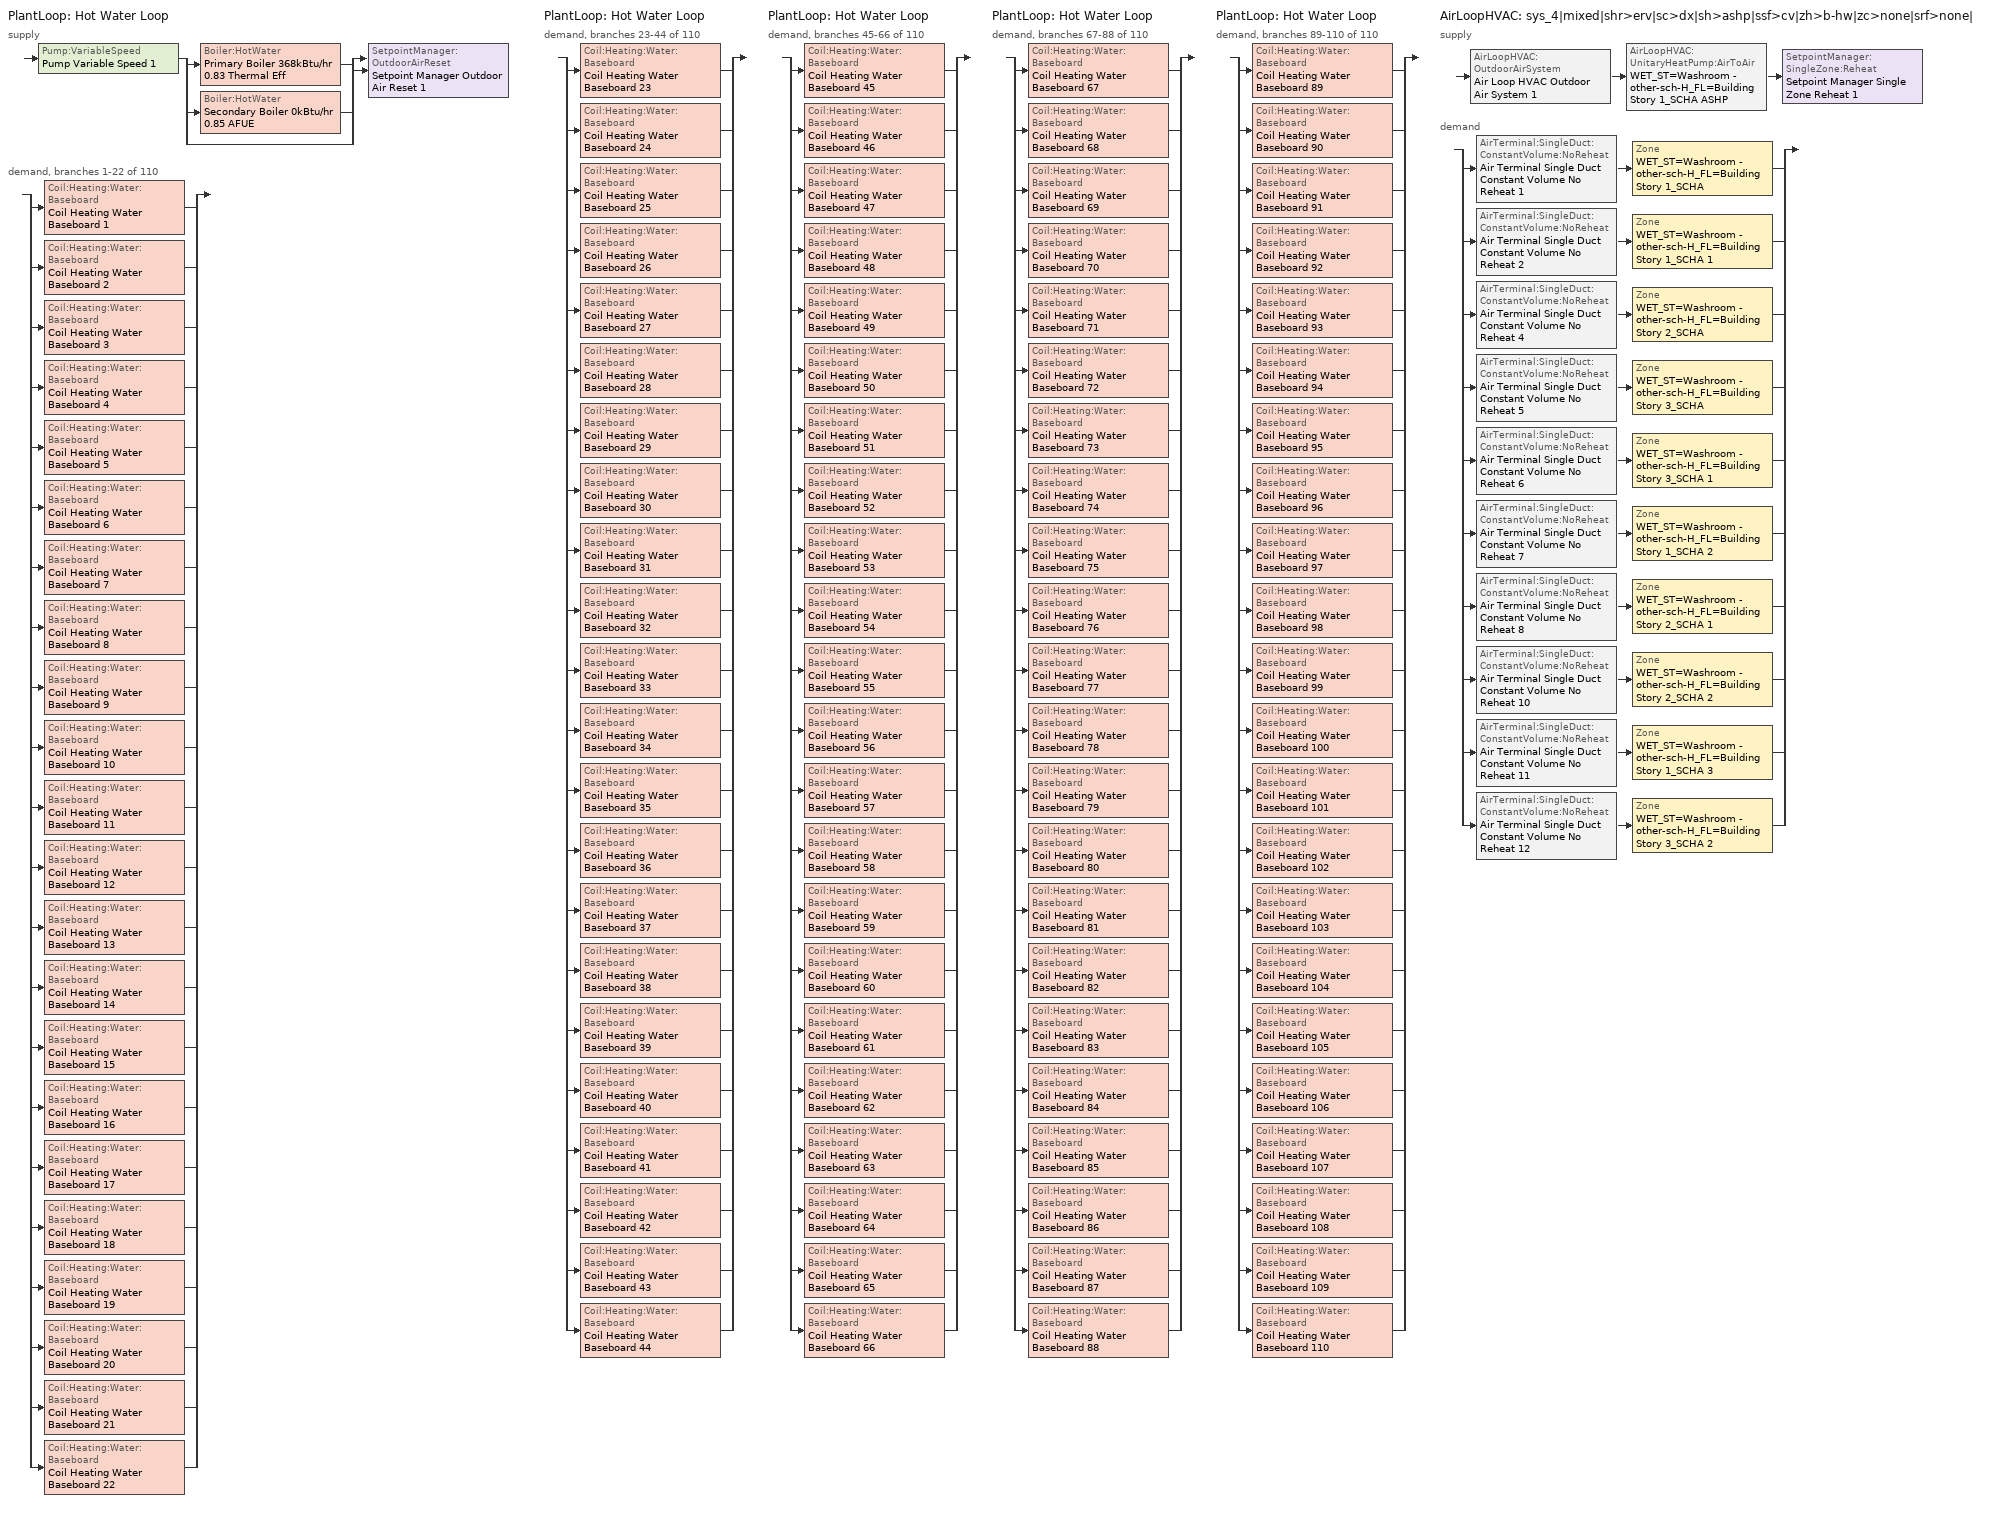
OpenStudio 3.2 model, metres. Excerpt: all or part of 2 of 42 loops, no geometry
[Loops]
PlantLoop 'Hot Water Loop'
 supply: Pump:VariableSpeed 'Pump Variable Speed 1' > split
  | Boiler:HotWater 'Primary Boiler 368kBtu/hr 0.83 Thermal Eff'
  | Boiler:HotWater 'Secondary Boiler 0kBtu/hr 0.85 AFUE'
  | bypass
  join > SetpointManager:OutdoorAirReset 'Setpoint Manager Outdoor Air Reset 1'
 demand, branches 1-22 of 110: split
  | Coil:Heating:Water:Baseboard 'Coil Heating Water Baseboard 1'
  | Coil:Heating:Water:Baseboard 'Coil Heating Water Baseboard 2'
  | Coil:Heating:Water:Baseboard 'Coil Heating Water Baseboard 3'
  | Coil:Heating:Water:Baseboard 'Coil Heating Water Baseboard 4'
  | Coil:Heating:Water:Baseboard 'Coil Heating Water Baseboard 5'
  | Coil:Heating:Water:Baseboard 'Coil Heating Water Baseboard 6'
  | Coil:Heating:Water:Baseboard 'Coil Heating Water Baseboard 7'
  | Coil:Heating:Water:Baseboard 'Coil Heating Water Baseboard 8'
  | Coil:Heating:Water:Baseboard 'Coil Heating Water Baseboard 9'
  | Coil:Heating:Water:Baseboard 'Coil Heating Water Baseboard 10'
  | Coil:Heating:Water:Baseboard 'Coil Heating Water Baseboard 11'
  | Coil:Heating:Water:Baseboard 'Coil Heating Water Baseboard 12'
  | Coil:Heating:Water:Baseboard 'Coil Heating Water Baseboard 13'
  | Coil:Heating:Water:Baseboard 'Coil Heating Water Baseboard 14'
  | Coil:Heating:Water:Baseboard 'Coil Heating Water Baseboard 15'
  | Coil:Heating:Water:Baseboard 'Coil Heating Water Baseboard 16'
  | Coil:Heating:Water:Baseboard 'Coil Heating Water Baseboard 17'
  | Coil:Heating:Water:Baseboard 'Coil Heating Water Baseboard 18'
  | Coil:Heating:Water:Baseboard 'Coil Heating Water Baseboard 19'
  | Coil:Heating:Water:Baseboard 'Coil Heating Water Baseboard 20'
  | Coil:Heating:Water:Baseboard 'Coil Heating Water Baseboard 21'
  | Coil:Heating:Water:Baseboard 'Coil Heating Water Baseboard 22'
PlantLoop 'Hot Water Loop'
 demand, branches 23-44 of 110: split
  | Coil:Heating:Water:Baseboard 'Coil Heating Water Baseboard 23'
  | Coil:Heating:Water:Baseboard 'Coil Heating Water Baseboard 24'
  | Coil:Heating:Water:Baseboard 'Coil Heating Water Baseboard 25'
  | Coil:Heating:Water:Baseboard 'Coil Heating Water Baseboard 26'
  | Coil:Heating:Water:Baseboard 'Coil Heating Water Baseboard 27'
  | Coil:Heating:Water:Baseboard 'Coil Heating Water Baseboard 28'
  | Coil:Heating:Water:Baseboard 'Coil Heating Water Baseboard 29'
  | Coil:Heating:Water:Baseboard 'Coil Heating Water Baseboard 30'
  | Coil:Heating:Water:Baseboard 'Coil Heating Water Baseboard 31'
  | Coil:Heating:Water:Baseboard 'Coil Heating Water Baseboard 32'
  | Coil:Heating:Water:Baseboard 'Coil Heating Water Baseboard 33'
  | Coil:Heating:Water:Baseboard 'Coil Heating Water Baseboard 34'
  | Coil:Heating:Water:Baseboard 'Coil Heating Water Baseboard 35'
  | Coil:Heating:Water:Baseboard 'Coil Heating Water Baseboard 36'
  | Coil:Heating:Water:Baseboard 'Coil Heating Water Baseboard 37'
  | Coil:Heating:Water:Baseboard 'Coil Heating Water Baseboard 38'
  | Coil:Heating:Water:Baseboard 'Coil Heating Water Baseboard 39'
  | Coil:Heating:Water:Baseboard 'Coil Heating Water Baseboard 40'
  | Coil:Heating:Water:Baseboard 'Coil Heating Water Baseboard 41'
  | Coil:Heating:Water:Baseboard 'Coil Heating Water Baseboard 42'
  | Coil:Heating:Water:Baseboard 'Coil Heating Water Baseboard 43'
  | Coil:Heating:Water:Baseboard 'Coil Heating Water Baseboard 44'
PlantLoop 'Hot Water Loop'
 demand, branches 45-66 of 110: split
  | Coil:Heating:Water:Baseboard 'Coil Heating Water Baseboard 45'
  | Coil:Heating:Water:Baseboard 'Coil Heating Water Baseboard 46'
  | Coil:Heating:Water:Baseboard 'Coil Heating Water Baseboard 47'
  | Coil:Heating:Water:Baseboard 'Coil Heating Water Baseboard 48'
  | Coil:Heating:Water:Baseboard 'Coil Heating Water Baseboard 49'
  | Coil:Heating:Water:Baseboard 'Coil Heating Water Baseboard 50'
  | Coil:Heating:Water:Baseboard 'Coil Heating Water Baseboard 51'
  | Coil:Heating:Water:Baseboard 'Coil Heating Water Baseboard 52'
  | Coil:Heating:Water:Baseboard 'Coil Heating Water Baseboard 53'
  | Coil:Heating:Water:Baseboard 'Coil Heating Water Baseboard 54'
  | Coil:Heating:Water:Baseboard 'Coil Heating Water Baseboard 55'
  | Coil:Heating:Water:Baseboard 'Coil Heating Water Baseboard 56'
  | Coil:Heating:Water:Baseboard 'Coil Heating Water Baseboard 57'
  | Coil:Heating:Water:Baseboard 'Coil Heating Water Baseboard 58'
  | Coil:Heating:Water:Baseboard 'Coil Heating Water Baseboard 59'
  | Coil:Heating:Water:Baseboard 'Coil Heating Water Baseboard 60'
  | Coil:Heating:Water:Baseboard 'Coil Heating Water Baseboard 61'
  | Coil:Heating:Water:Baseboard 'Coil Heating Water Baseboard 62'
  | Coil:Heating:Water:Baseboard 'Coil Heating Water Baseboard 63'
  | Coil:Heating:Water:Baseboard 'Coil Heating Water Baseboard 64'
  | Coil:Heating:Water:Baseboard 'Coil Heating Water Baseboard 65'
  | Coil:Heating:Water:Baseboard 'Coil Heating Water Baseboard 66'
PlantLoop 'Hot Water Loop'
 demand, branches 67-88 of 110: split
  | Coil:Heating:Water:Baseboard 'Coil Heating Water Baseboard 67'
  | Coil:Heating:Water:Baseboard 'Coil Heating Water Baseboard 68'
  | Coil:Heating:Water:Baseboard 'Coil Heating Water Baseboard 69'
  | Coil:Heating:Water:Baseboard 'Coil Heating Water Baseboard 70'
  | Coil:Heating:Water:Baseboard 'Coil Heating Water Baseboard 71'
  | Coil:Heating:Water:Baseboard 'Coil Heating Water Baseboard 72'
  | Coil:Heating:Water:Baseboard 'Coil Heating Water Baseboard 73'
  | Coil:Heating:Water:Baseboard 'Coil Heating Water Baseboard 74'
  | Coil:Heating:Water:Baseboard 'Coil Heating Water Baseboard 75'
  | Coil:Heating:Water:Baseboard 'Coil Heating Water Baseboard 76'
  | Coil:Heating:Water:Baseboard 'Coil Heating Water Baseboard 77'
  | Coil:Heating:Water:Baseboard 'Coil Heating Water Baseboard 78'
  | Coil:Heating:Water:Baseboard 'Coil Heating Water Baseboard 79'
  | Coil:Heating:Water:Baseboard 'Coil Heating Water Baseboard 80'
  | Coil:Heating:Water:Baseboard 'Coil Heating Water Baseboard 81'
  | Coil:Heating:Water:Baseboard 'Coil Heating Water Baseboard 82'
  | Coil:Heating:Water:Baseboard 'Coil Heating Water Baseboard 83'
  | Coil:Heating:Water:Baseboard 'Coil Heating Water Baseboard 84'
  | Coil:Heating:Water:Baseboard 'Coil Heating Water Baseboard 85'
  | Coil:Heating:Water:Baseboard 'Coil Heating Water Baseboard 86'
  | Coil:Heating:Water:Baseboard 'Coil Heating Water Baseboard 87'
  | Coil:Heating:Water:Baseboard 'Coil Heating Water Baseboard 88'
PlantLoop 'Hot Water Loop'
 demand, branches 89-110 of 110: split
  | Coil:Heating:Water:Baseboard 'Coil Heating Water Baseboard 89'
  | Coil:Heating:Water:Baseboard 'Coil Heating Water Baseboard 90'
  | Coil:Heating:Water:Baseboard 'Coil Heating Water Baseboard 91'
  | Coil:Heating:Water:Baseboard 'Coil Heating Water Baseboard 92'
  | Coil:Heating:Water:Baseboard 'Coil Heating Water Baseboard 93'
  | Coil:Heating:Water:Baseboard 'Coil Heating Water Baseboard 94'
  | Coil:Heating:Water:Baseboard 'Coil Heating Water Baseboard 95'
  | Coil:Heating:Water:Baseboard 'Coil Heating Water Baseboard 96'
  | Coil:Heating:Water:Baseboard 'Coil Heating Water Baseboard 97'
  | Coil:Heating:Water:Baseboard 'Coil Heating Water Baseboard 98'
  | Coil:Heating:Water:Baseboard 'Coil Heating Water Baseboard 99'
  | Coil:Heating:Water:Baseboard 'Coil Heating Water Baseboard 100'
  | Coil:Heating:Water:Baseboard 'Coil Heating Water Baseboard 101'
  | Coil:Heating:Water:Baseboard 'Coil Heating Water Baseboard 102'
  | Coil:Heating:Water:Baseboard 'Coil Heating Water Baseboard 103'
  | Coil:Heating:Water:Baseboard 'Coil Heating Water Baseboard 104'
  | Coil:Heating:Water:Baseboard 'Coil Heating Water Baseboard 105'
  | Coil:Heating:Water:Baseboard 'Coil Heating Water Baseboard 106'
  | Coil:Heating:Water:Baseboard 'Coil Heating Water Baseboard 107'
  | Coil:Heating:Water:Baseboard 'Coil Heating Water Baseboard 108'
  | Coil:Heating:Water:Baseboard 'Coil Heating Water Baseboard 109'
  | Coil:Heating:Water:Baseboard 'Coil Heating Water Baseboard 110'
AirLoopHVAC 'sys_4|mixed|shr>erv|sc>dx|sh>ashp|ssf>cv|zh>b-hw|zc>none|srf>none|'
 supply: AirLoopHVAC:OutdoorAirSystem 'Air Loop HVAC Outdoor Air System 1' > AirLoopHVAC:UnitaryHeatPump:AirToAir 'WET_ST=Washroom - other-sch-H_FL=Building Story 1_SCHA ASHP' > SetpointManager:SingleZone:Reheat 'Setpoint Manager Single Zone Reheat 1'
 demand: split
  | AirTerminal:SingleDuct:ConstantVolume:NoReheat 'Air Terminal Single Duct Constant Volume No Reheat 1' > Zone 'WET_ST=Washroom - other-sch-H_FL=Building Story 1_SCHA'
  | AirTerminal:SingleDuct:ConstantVolume:NoReheat 'Air Terminal Single Duct Constant Volume No Reheat 2' > Zone 'WET_ST=Washroom - other-sch-H_FL=Building Story 1_SCHA 1'
  | AirTerminal:SingleDuct:ConstantVolume:NoReheat 'Air Terminal Single Duct Constant Volume No Reheat 4' > Zone 'WET_ST=Washroom - other-sch-H_FL=Building Story 2_SCHA'
  | AirTerminal:SingleDuct:ConstantVolume:NoReheat 'Air Terminal Single Duct Constant Volume No Reheat 5' > Zone 'WET_ST=Washroom - other-sch-H_FL=Building Story 3_SCHA'
  | AirTerminal:SingleDuct:ConstantVolume:NoReheat 'Air Terminal Single Duct Constant Volume No Reheat 6' > Zone 'WET_ST=Washroom - other-sch-H_FL=Building Story 3_SCHA 1'
  | AirTerminal:SingleDuct:ConstantVolume:NoReheat 'Air Terminal Single Duct Constant Volume No Reheat 7' > Zone 'WET_ST=Washroom - other-sch-H_FL=Building Story 1_SCHA 2'
  | AirTerminal:SingleDuct:ConstantVolume:NoReheat 'Air Terminal Single Duct Constant Volume No Reheat 8' > Zone 'WET_ST=Washroom - other-sch-H_FL=Building Story 2_SCHA 1'
  | AirTerminal:SingleDuct:ConstantVolume:NoReheat 'Air Terminal Single Duct Constant Volume No Reheat 10' > Zone 'WET_ST=Washroom - other-sch-H_FL=Building Story 2_SCHA 2'
  | AirTerminal:SingleDuct:ConstantVolume:NoReheat 'Air Terminal Single Duct Constant Volume No Reheat 11' > Zone 'WET_ST=Washroom - other-sch-H_FL=Building Story 1_SCHA 3'
  | AirTerminal:SingleDuct:ConstantVolume:NoReheat 'Air Terminal Single Duct Constant Volume No Reheat 12' > Zone 'WET_ST=Washroom - other-sch-H_FL=Building Story 3_SCHA 2'
[Sizing:Zone] Zone Cooling Design Supply Air Temperature Input Method=TemperatureDifference; Zone Cooling Design Supply Air Temperature {C}=14; Zone Cooling Design Supply Air Temperature Difference {deltaC}=11; Zone Heating Design Supply Air Temperature Input Method=TemperatureDifference; Zone Heating Design Supply Air Temperature {C}=40; Zone Heating Design Supply Air Temperature Difference {deltaC}=21; Zone Cooling Design Supply Air Humidity Ratio {kg-H2O/kg-air}=0.0085; Zone Heating Design Supply Air Humidity Ratio {kg-H2O/kg-air}=0.008; Zone Heating Sizing Factor=1.3; Zone Cooling Sizing Factor=1; Cooling Design Air Flow Method=DesignDay; Heating Design Air Flow Method=DesignDay; Account for Dedicated Outdoor Air System=No; Dedicated Outdoor Air System Control Strategy=NeutralSupplyAir; Dedicated Outdoor Air Low Setpoint Temperature for Design {C}=autosize; Dedicated Outdoor Air High Setpoint Temperature for Design {C}=autosize
WET_ST=Washroom - other-sch-H_FL=Building Story 1_SCHA; WET_ST=Washroom - other-sch-H_FL=Building Story 1_SCHA 1; WET_ST=Washroom - other-sch-H_FL=Building Story 2_SCHA; WET_ST=Washroom - other-sch-H_FL=Building Story 3_SCHA; WET_ST=Washroom - other-sch-H_FL=Building Story 3_SCHA 1; WET_ST=Washroom - other-sch-H_FL=Building Story 1_SCHA 2; WET_ST=Washroom - other-sch-H_FL=Building Story 2_SCHA 1; WET_ST=Washroom - other-sch-H_FL=Building Story 2_SCHA 2; WET_ST=Washroom - other-sch-H_FL=Building Story 1_SCHA 3; WET_ST=Washroom - other-sch-H_FL=Building Story 3_SCHA 2
[Zone equipment]
WET_ST=Washroom - other-sch-H_FL=Building Story 1_SCHA: Zone HVAC Baseboard Convective Water 1, Air Terminal Single Duct Constant Volume No Reheat 1
WET_ST=Washroom - other-sch-H_FL=Building Story 1_SCHA 1: Zone HVAC Baseboard Convective Water 2, Air Terminal Single Duct Constant Volume No Reheat 2
WET_ST=Washroom - other-sch-H_FL=Building Story 2_SCHA: Zone HVAC Baseboard Convective Water 4, Air Terminal Single Duct Constant Volume No Reheat 4
WET_ST=Washroom - other-sch-H_FL=Building Story 3_SCHA: Zone HVAC Baseboard Convective Water 5, Air Terminal Single Duct Constant Volume No Reheat 5
WET_ST=Washroom - other-sch-H_FL=Building Story 3_SCHA 1: Zone HVAC Baseboard Convective Water 6, Air Terminal Single Duct Constant Volume No Reheat 6
WET_ST=Washroom - other-sch-H_FL=Building Story 1_SCHA 2: Zone HVAC Baseboard Convective Water 7, Air Terminal Single Duct Constant Volume No Reheat 7
WET_ST=Washroom - other-sch-H_FL=Building Story 2_SCHA 1: Zone HVAC Baseboard Convective Water 8, Air Terminal Single Duct Constant Volume No Reheat 8
WET_ST=Washroom - other-sch-H_FL=Building Story 2_SCHA 2: Zone HVAC Baseboard Convective Water 10, Air Terminal Single Duct Constant Volume No Reheat 10
WET_ST=Washroom - other-sch-H_FL=Building Story 1_SCHA 3: Zone HVAC Baseboard Convective Water 11, Air Terminal Single Duct Constant Volume No Reheat 11
WET_ST=Washroom - other-sch-H_FL=Building Story 3_SCHA 2: Zone HVAC Baseboard Convective Water 12, Air Terminal Single Duct Constant Volume No Reheat 12
[PlantLoop]
Hot Water Loop: Fluid Type=Water; Glycol Concentration=0; Plant Loop Volume {m3}=Autocalculate; Load Distribution Scheme=Optimal
[Sizing:Plant]
Hot Water Loop: Loop Type=Heating; Design Loop Exit Temperature {C}=82; Loop Design Temperature Difference {deltaC}=16; Sizing Option=NonCoincident; Zone Timesteps in Averaging Window=1; Coincident Sizing Factor Mode=None
[Pump:VariableSpeed]
Pump Variable Speed 1: Motor Efficiency=0.855; Pump Control Type=Intermittent; Skin Loss Radiative Fraction=0.5; Design Power Sizing Method=PowerPerFlowPerPressure; Design Electric Power per Unit Flow Rate {W/(m3/s)}=348701.1; Design Shaft Power per Unit Flow Rate per Unit Head {W-s/m3-Pa}=1.43473; Design Minimum Flow Rate Fraction=0
[Boiler:HotWater] Fuel Type=NaturalGas; Normalized Boiler Efficiency Curve=BOILER-EFFFPLR-NECB2011; Water Outlet Upper Temperature Limit {C}=99; Boiler Flow Mode=ConstantFlow; Parasitic Electric Load {W}=0; Sizing Factor=1
Name | Nominal Capacity {W} | Nominal Thermal Efficiency
Primary Boiler 368kBtu/hr 0.83 Thermal Eff | 107801 | 0.83
Secondary Boiler 0kBtu/hr 0.85 AFUE | 0.001 | 0.85
[SetpointManager:OutdoorAirReset]
Setpoint Manager Outdoor Air Reset 1: Control Variable=Temperature; Setpoint at Outdoor Low Temperature {C}=82; Outdoor Low Temperature {C}=-16; Setpoint at Outdoor High Temperature {C}=60; Outdoor High Temperature {C}=0
[AirLoopHVAC]
sys_4|mixed|shr>erv|sc>dx|sh>ashp|ssf>cv|zh>b-hw|zc>none|srf>none|: Availability Schedule=sys_4|mixed|shr>none|sc>dx|sh>ashp|ssf>cv|zh>b-hw|zc>none|srf>none| Occ Sch; Design Supply Air Flow Rate {m3/s}=autosize; Design Return Air Flow Fraction of Supply Air Flow=1
[Sizing:System]
sys_4|mixed|shr>erv|sc>dx|sh>ashp|ssf>cv|zh>b-hw|zc>none|srf>none|: Type of Load to Size On=Sensible; Design Outdoor Air Flow Rate {m3/s}=Autosize; Central Heating Maximum System Air Flow Ratio=1; Preheat Design Temperature {C}=7; Preheat Design Humidity Ratio {kg-H2O/kg-Air}=0.008; Precool Design Temperature {C}=13; Precool Design Humidity Ratio {kg-H2O/kg-Air}=0.008; Central Cooling Design Supply Air Temperature {C}=13; Central Heating Design Supply Air Temperature {C}=43; Sizing Option=NonCoincident; 100% Outdoor Air in Cooling=No; 100% Outdoor Air in Heating=No; Central Cooling Design Supply Air Humidity Ratio {kg-H2O/kg-Air}=0.0085; Central Heating Design Supply Air Humidity Ratio {kg-H2O/kg-Air}=0.008; Cooling Design Air Flow Method=DesignDay; Cooling Design Air Flow Rate {m3/s}=0; Heating Design Air Flow Method=DesignDay; Heating Design Air Flow Rate {m3/s}=0; System Outdoor Air Method=ZoneSum; Zone Maximum Outdoor Air Fraction=1; Cooling Supply Air Flow Rate Per Floor Area {m3/s-m2}=0.00996765; Cooling Fraction of Autosized Cooling Supply Air Flow Rate=1; Cooling Supply Air Flow Rate Per Unit Cooling Capacity {m3/s-W}=3.94755e-05; Heating Supply Air Flow Rate Per Floor Area {m3/s-m2}=0.00996765; Heating Fraction of Autosized Heating Supply Air Flow Rate=1; Heating Fraction of Autosized Cooling Supply Air Flow Rate=1; Heating Supply Air Flow Rate Per Unit Heating Capacity {m3/s-W}=3.15882e-05; Cooling Design Capacity Method=CoolingDesignCapacity; Cooling Design Capacity {W}=autosize; Cooling Design Capacity Per Floor Area {W/m2}=234.7; Fraction of Autosized Cooling Design Capacity=1; Heating Design Capacity Method=HeatingDesignCapacity; Heating Design Capacity {W}=autosize; Heating Design Capacity Per Floor Area {W/m2}=157; Fraction of Autosized Heating Design Capacity=1; Central Cooling Capacity Control Method=OnOff
[Fan:OnOff]
Fan On Off 1: Availability Schedule=Always On Discrete; Fan Total Efficiency=0.39975; Pressure Rise {Pa}=622.722; Maximum Flow Rate {m3/s}=autosize; Motor Efficiency=0.615; Motor In Airstream Fraction=1; Fan Power Ratio Function of Speed Ratio Curve=Fan On Off Power Curve; Fan Efficiency Ratio Function of Speed Ratio Curve=Fan On Off Efficiency Curve
[Coil:Cooling:DX:SingleSpeed]
CoilCoolingDXSingleSpeed_dx 36kBtu/hr 10.0EER: Availability Schedule=Always On Discrete; Rated Total Cooling Capacity {W}=autosize; Rated Sensible Heat Ratio=autosize; Rated COP {W/W}=3.46588; Rated Air Flow Rate {m3/s}=autosize; Rated Evaporator Fan Power Per Volume Flow Rate {W/(m3/s)}=773.3; Total Cooling Capacity Function of Temperature Curve=DXCOOL-NECB2011-REF-CAPFT; Total Cooling Capacity Function of Flow Fraction Curve=DXCOOL-NECB2011-REF-CAPFFLOW; Energy Input Ratio Function of Temperature Curve=DXCOOL-NECB2011-REF-COOLEIRFT; Energy Input Ratio Function of Flow Fraction Curve=DXCOOL-NECB2011-REF-COOLEIRFFLOW; Part Load Fraction Correlation Curve=DXCOOL-NECB2011-REF-COOLPLFFPLR; Minimum Outdoor Dry-Bulb Temperature for Compressor Operation {C}=-25; Condenser Type=AirCooled; Evaporative Condenser Effectiveness=0; Evaporative Condenser Air Flow Rate {m3/s}=Autosize; Evaporative Condenser Pump Rated Power Consumption {W}=Autosize; Crankcase Heater Capacity {W}=0; Maximum Outdoor Dry-Bulb Temperature for Crankcase Heater Operation {C}=0; Basin Heater Capacity {W/K}=0; Basin Heater Setpoint Temperature {C}=10
[Coil:Heating:DX:SingleSpeed]
CoilHeatingDXSingleSpeed_dx 26 Clg kBtu/hr 3.1COPH: Availability Schedule=Always On Discrete; Rated Total Heating Capacity {W}=7609.26; Rated COP {W/W}=3.30411; Rated Air Flow Rate {m3/s}=Autosize; Rated Supply Fan Power Per Volume Flow Rate {W/(m3/s)}=773.3; Total Heating Capacity Function of Temperature Curve=DXHEAT-NECB2011-REF-CAPFT; Total Heating Capacity Function of Flow Fraction Curve=DXHEAT-NECB2011-REF-CAPFFLOW; Energy Input Ratio Function of Temperature Curve=DXHEAT-NECB2011-REF-EIRFT; Energy Input Ratio Function of Flow Fraction Curve=DXHEAT-NECB2011-REF-EIRFFLOW; Part Load Fraction Correlation Curve=DXHEAT-NECB2011-REF-PLFFPLR; Minimum Outdoor Dry-Bulb Temperature for Compressor Operation {C}=-10; Defrost Strategy=Resistive; Defrost Control=Timed; Defrost Time Period Fraction=0.166667; Resistive Defrost Heater Capacity {W}=2000
[Controller:OutdoorAir]
Controller Outdoor Air 1: Minimum Outdoor Air Flow Rate {m3/s}=autosize; Maximum Outdoor Air Flow Rate {m3/s}=Autosize; Economizer Control Type=NoEconomizer; Economizer Control Action Type=ModulateFlow; Economizer Maximum Limit Dry-Bulb Temperature {C}=28; Economizer Maximum Limit Enthalpy {J/kg}=64000; Economizer Minimum Limit Dry-Bulb Temperature {C}=-100; Lockout Type=NoLockout; Minimum Limit Type=FixedMinimum; Minimum Outdoor Air Schedule=sys_4|mixed|shr>none|sc>dx|sh>ashp|ssf>cv|zh>b-hw|zc>none|srf>none| Occ Sch; Controller Mechanical Ventilation=Controller Mechanical Ventilation 1; High Humidity Control=No; Heat Recovery Bypass Control Type=BypassWhenOAFlowGreaterThanMinimum
[Controller:MechanicalVentilation]
Controller Mechanical Ventilation 1: Availability Schedule=Always On Discrete; System Outdoor Air Method=ZoneSum
[AirLoopHVAC:OutdoorAirSystem]
Air Loop HVAC Outdoor Air System 1: Controller=Controller Outdoor Air 1
[Coil:Heating:Gas]
Coil Heating Gas 1: Availability Schedule=Always On Discrete; Gas Burner Efficiency=0.924; Nominal Capacity {W}=AutoSize; Parasitic Electric Load {W}=0; Part Load Fraction Correlation Curve=FURNACE-EFFPLR-NECB2011; Parasitic Gas Load {W}=0
[AirLoopHVAC:UnitaryHeatPump:AirToAir]
WET_ST=Washroom - other-sch-H_FL=Building Story 1_SCHA ASHP: Availability Schedule=Always On Discrete; Supply Air Flow Rate During Cooling Operation {m3/s}=Autosize; Supply Air Flow Rate During Heating Operation {m3/s}=Autosize; Controlling Zone or Thermostat Location=WET_ST=Washroom - other-sch-H_FL=Building Story 1_SCHA; Supply Air Fan=Fan On Off 1; Heating Coil=CoilHeatingDXSingleSpeed_dx 26 Clg kBtu/hr 3.1COPH; Cooling Coil=CoilCoolingDXSingleSpeed_dx 36kBtu/hr 10.0EER; Supplemental Heating Coil=Coil Heating Gas 1; Maximum Supply Air Temperature from Supplemental Heater {C}=Autosize; Supply Air Fan Operating Mode Schedule=sys_4|mixed|shr>none|sc>dx|sh>ashp|ssf>cv|zh>b-hw|zc>none|srf>none| Occ Sch
[SetpointManager:SingleZone:Reheat]
Setpoint Manager Single Zone Reheat 1: Minimum Supply Air Temperature {C}=13; Maximum Supply Air Temperature {C}=43; Control Zone=WET_ST=Washroom - other-sch-H_FL=Building Story 1_SCHA
[Coil:Heating:Water:Baseboard] Heating Design Capacity Method=HeatingDesignCapacity; Heating Design Capacity {W}=autosize; Heating Design Capacity Per Floor Area {W/m2}=0; Fraction of Autosized Heating Design Capacity=0.8
Coil Heating Water Baseboard 1; Coil Heating Water Baseboard 2; Coil Heating Water Baseboard 3; Coil Heating Water Baseboard 4; Coil Heating Water Baseboard 5; Coil Heating Water Baseboard 6; Coil Heating Water Baseboard 7; Coil Heating Water Baseboard 8; Coil Heating Water Baseboard 9; Coil Heating Water Baseboard 10; Coil Heating Water Baseboard 11; Coil Heating Water Baseboard 12; Coil Heating Water Baseboard 13; Coil Heating Water Baseboard 14; Coil Heating Water Baseboard 15; Coil Heating Water Baseboard 16; Coil Heating Water Baseboard 17; Coil Heating Water Baseboard 18; Coil Heating Water Baseboard 19; Coil Heating Water Baseboard 20; Coil Heating Water Baseboard 21; Coil Heating Water Baseboard 22; Coil Heating Water Baseboard 23; Coil Heating Water Baseboard 24; Coil Heating Water Baseboard 25; Coil Heating Water Baseboard 26; Coil Heating Water Baseboard 27; Coil Heating Water Baseboard 28; Coil Heating Water Baseboard 29; Coil Heating Water Baseboard 30; Coil Heating Water Baseboard 31; Coil Heating Water Baseboard 32; Coil Heating Water Baseboard 33; Coil Heating Water Baseboard 34; Coil Heating Water Baseboard 35; Coil Heating Water Baseboard 36; Coil Heating Water Baseboard 37; Coil Heating Water Baseboard 38; Coil Heating Water Baseboard 39; Coil Heating Water Baseboard 40; Coil Heating Water Baseboard 41; Coil Heating Water Baseboard 42; Coil Heating Water Baseboard 43; Coil Heating Water Baseboard 44; Coil Heating Water Baseboard 45; Coil Heating Water Baseboard 46; Coil Heating Water Baseboard 47; Coil Heating Water Baseboard 48; Coil Heating Water Baseboard 49; Coil Heating Water Baseboard 50; Coil Heating Water Baseboard 51; Coil Heating Water Baseboard 52; Coil Heating Water Baseboard 53; Coil Heating Water Baseboard 54; Coil Heating Water Baseboard 55; Coil Heating Water Baseboard 56; Coil Heating Water Baseboard 57; Coil Heating Water Baseboard 58; Coil Heating Water Baseboard 59; Coil Heating Water Baseboard 60; Coil Heating Water Baseboard 61; Coil Heating Water Baseboard 62; Coil Heating Water Baseboard 63; Coil Heating Water Baseboard 64; Coil Heating Water Baseboard 65; Coil Heating Water Baseboard 66; Coil Heating Water Baseboard 67; Coil Heating Water Baseboard 68; Coil Heating Water Baseboard 69; Coil Heating Water Baseboard 70; Coil Heating Water Baseboard 71; Coil Heating Water Baseboard 72; Coil Heating Water Baseboard 73; Coil Heating Water Baseboard 74; Coil Heating Water Baseboard 75; Coil Heating Water Baseboard 76; Coil Heating Water Baseboard 77; Coil Heating Water Baseboard 78; Coil Heating Water Baseboard 79; Coil Heating Water Baseboard 80; Coil Heating Water Baseboard 81; Coil Heating Water Baseboard 82; Coil Heating Water Baseboard 83; Coil Heating Water Baseboard 84; Coil Heating Water Baseboard 85; Coil Heating Water Baseboard 86; Coil Heating Water Baseboard 87; Coil Heating Water Baseboard 88; Coil Heating Water Baseboard 89; Coil Heating Water Baseboard 90; Coil Heating Water Baseboard 91; Coil Heating Water Baseboard 92; Coil Heating Water Baseboard 93; Coil Heating Water Baseboard 94; Coil Heating Water Baseboard 95; Coil Heating Water Baseboard 96; Coil Heating Water Baseboard 97; Coil Heating Water Baseboard 98; Coil Heating Water Baseboard 99; Coil Heating Water Baseboard 100; Coil Heating Water Baseboard 101; Coil Heating Water Baseboard 102; Coil Heating Water Baseboard 103; Coil Heating Water Baseboard 104; Coil Heating Water Baseboard 105; Coil Heating Water Baseboard 106; Coil Heating Water Baseboard 107; Coil Heating Water Baseboard 108; Coil Heating Water Baseboard 109; Coil Heating Water Baseboard 110
[ZoneHVAC:Baseboard:Convective:Water] Availability Schedule=Always On Discrete
Name | Heating Coil
Zone HVAC Baseboard Convective Water 1 | Coil Heating Water Baseboard 1
Zone HVAC Baseboard Convective Water 2 | Coil Heating Water Baseboard 2
Zone HVAC Baseboard Convective Water 3 | Coil Heating Water Baseboard 3
Zone HVAC Baseboard Convective Water 4 | Coil Heating Water Baseboard 4
Zone HVAC Baseboard Convective Water 5 | Coil Heating Water Baseboard 5
Zone HVAC Baseboard Convective Water 6 | Coil Heating Water Baseboard 6
Zone HVAC Baseboard Convective Water 7 | Coil Heating Water Baseboard 7
Zone HVAC Baseboard Convective Water 8 | Coil Heating Water Baseboard 8
Zone HVAC Baseboard Convective Water 9 | Coil Heating Water Baseboard 9
Zone HVAC Baseboard Convective Water 10 | Coil Heating Water Baseboard 10
Zone HVAC Baseboard Convective Water 11 | Coil Heating Water Baseboard 11
Zone HVAC Baseboard Convective Water 12 | Coil Heating Water Baseboard 12
Zone HVAC Baseboard Convective Water 13 | Coil Heating Water Baseboard 13
Zone HVAC Baseboard Convective Water 14 | Coil Heating Water Baseboard 14
Zone HVAC Baseboard Convective Water 15 | Coil Heating Water Baseboard 15
Zone HVAC Baseboard Convective Water 16 | Coil Heating Water Baseboard 16
Zone HVAC Baseboard Convective Water 17 | Coil Heating Water Baseboard 17
Zone HVAC Baseboard Convective Water 18 | Coil Heating Water Baseboard 18
Zone HVAC Baseboard Convective Water 19 | Coil Heating Water Baseboard 19
Zone HVAC Baseboard Convective Water 20 | Coil Heating Water Baseboard 20
Zone HVAC Baseboard Convective Water 21 | Coil Heating Water Baseboard 21
Zone HVAC Baseboard Convective Water 22 | Coil Heating Water Baseboard 22
Zone HVAC Baseboard Convective Water 23 | Coil Heating Water Baseboard 23
Zone HVAC Baseboard Convective Water 24 | Coil Heating Water Baseboard 24
Zone HVAC Baseboard Convective Water 25 | Coil Heating Water Baseboard 25
Zone HVAC Baseboard Convective Water 26 | Coil Heating Water Baseboard 26
Zone HVAC Baseboard Convective Water 27 | Coil Heating Water Baseboard 27
Zone HVAC Baseboard Convective Water 28 | Coil Heating Water Baseboard 28
Zone HVAC Baseboard Convective Water 29 | Coil Heating Water Baseboard 29
Zone HVAC Baseboard Convective Water 30 | Coil Heating Water Baseboard 30
Zone HVAC Baseboard Convective Water 31 | Coil Heating Water Baseboard 31
Zone HVAC Baseboard Convective Water 32 | Coil Heating Water Baseboard 32
Zone HVAC Baseboard Convective Water 33 | Coil Heating Water Baseboard 33
Zone HVAC Baseboard Convective Water 34 | Coil Heating Water Baseboard 34
Zone HVAC Baseboard Convective Water 35 | Coil Heating Water Baseboard 35
Zone HVAC Baseboard Convective Water 36 | Coil Heating Water Baseboard 36
Zone HVAC Baseboard Convective Water 37 | Coil Heating Water Baseboard 37
Zone HVAC Baseboard Convective Water 38 | Coil Heating Water Baseboard 38
Zone HVAC Baseboard Convective Water 39 | Coil Heating Water Baseboard 39
Zone HVAC Baseboard Convective Water 40 | Coil Heating Water Baseboard 40
Zone HVAC Baseboard Convective Water 41 | Coil Heating Water Baseboard 41
Zone HVAC Baseboard Convective Water 42 | Coil Heating Water Baseboard 42
Zone HVAC Baseboard Convective Water 43 | Coil Heating Water Baseboard 43
Zone HVAC Baseboard Convective Water 44 | Coil Heating Water Baseboard 44
Zone HVAC Baseboard Convective Water 45 | Coil Heating Water Baseboard 45
Zone HVAC Baseboard Convective Water 46 | Coil Heating Water Baseboard 46
Zone HVAC Baseboard Convective Water 47 | Coil Heating Water Baseboard 47
Zone HVAC Baseboard Convective Water 48 | Coil Heating Water Baseboard 48
Zone HVAC Baseboard Convective Water 49 | Coil Heating Water Baseboard 49
Zone HVAC Baseboard Convective Water 50 | Coil Heating Water Baseboard 50
Zone HVAC Baseboard Convective Water 51 | Coil Heating Water Baseboard 51
Zone HVAC Baseboard Convective Water 52 | Coil Heating Water Baseboard 52
Zone HVAC Baseboard Convective Water 53 | Coil Heating Water Baseboard 53
Zone HVAC Baseboard Convective Water 54 | Coil Heating Water Baseboard 54
Zone HVAC Baseboard Convective Water 55 | Coil Heating Water Baseboard 55
Zone HVAC Baseboard Convective Water 56 | Coil Heating Water Baseboard 56
Zone HVAC Baseboard Convective Water 57 | Coil Heating Water Baseboard 57
Zone HVAC Baseboard Convective Water 58 | Coil Heating Water Baseboard 58
Zone HVAC Baseboard Convective Water 59 | Coil Heating Water Baseboard 59
Zone HVAC Baseboard Convective Water 60 | Coil Heating Water Baseboard 60
Zone HVAC Baseboard Convective Water 61 | Coil Heating Water Baseboard 61
Zone HVAC Baseboard Convective Water 62 | Coil Heating Water Baseboard 62
Zone HVAC Baseboard Convective Water 63 | Coil Heating Water Baseboard 63
Zone HVAC Baseboard Convective Water 64 | Coil Heating Water Baseboard 64
Zone HVAC Baseboard Convective Water 65 | Coil Heating Water Baseboard 65
Zone HVAC Baseboard Convective Water 66 | Coil Heating Water Baseboard 66
Zone HVAC Baseboard Convective Water 67 | Coil Heating Water Baseboard 67
Zone HVAC Baseboard Convective Water 68 | Coil Heating Water Baseboard 68
Zone HVAC Baseboard Convective Water 69 | Coil Heating Water Baseboard 69
Zone HVAC Baseboard Convective Water 70 | Coil Heating Water Baseboard 70
Zone HVAC Baseboard Convective Water 71 | Coil Heating Water Baseboard 71
Zone HVAC Baseboard Convective Water 72 | Coil Heating Water Baseboard 72
Zone HVAC Baseboard Convective Water 73 | Coil Heating Water Baseboard 73
Zone HVAC Baseboard Convective Water 74 | Coil Heating Water Baseboard 74
Zone HVAC Baseboard Convective Water 75 | Coil Heating Water Baseboard 75
Zone HVAC Baseboard Convective Water 76 | Coil Heating Water Baseboard 76
Zone HVAC Baseboard Convective Water 77 | Coil Heating Water Baseboard 77
Zone HVAC Baseboard Convective Water 78 | Coil Heating Water Baseboard 78
Zone HVAC Baseboard Convective Water 79 | Coil Heating Water Baseboard 79
Zone HVAC Baseboard Convective Water 80 | Coil Heating Water Baseboard 80
Zone HVAC Baseboard Convective Water 81 | Coil Heating Water Baseboard 81
Zone HVAC Baseboard Convective Water 82 | Coil Heating Water Baseboard 82
Zone HVAC Baseboard Convective Water 83 | Coil Heating Water Baseboard 83
Zone HVAC Baseboard Convective Water 84 | Coil Heating Water Baseboard 84
Zone HVAC Baseboard Convective Water 85 | Coil Heating Water Baseboard 85
Zone HVAC Baseboard Convective Water 86 | Coil Heating Water Baseboard 86
Zone HVAC Baseboard Convective Water 87 | Coil Heating Water Baseboard 87
Zone HVAC Baseboard Convective Water 88 | Coil Heating Water Baseboard 88
Zone HVAC Baseboard Convective Water 89 | Coil Heating Water Baseboard 89
Zone HVAC Baseboard Convective Water 90 | Coil Heating Water Baseboard 90
Zone HVAC Baseboard Convective Water 91 | Coil Heating Water Baseboard 91
Zone HVAC Baseboard Convective Water 92 | Coil Heating Water Baseboard 92
Zone HVAC Baseboard Convective Water 93 | Coil Heating Water Baseboard 93
Zone HVAC Baseboard Convective Water 94 | Coil Heating Water Baseboard 94
Zone HVAC Baseboard Convective Water 95 | Coil Heating Water Baseboard 95
Zone HVAC Baseboard Convective Water 96 | Coil Heating Water Baseboard 96
Zone HVAC Baseboard Convective Water 97 | Coil Heating Water Baseboard 97
Zone HVAC Baseboard Convective Water 98 | Coil Heating Water Baseboard 98
Zone HVAC Baseboard Convective Water 99 | Coil Heating Water Baseboard 99
Zone HVAC Baseboard Convective Water 100 | Coil Heating Water Baseboard 100
Zone HVAC Baseboard Convective Water 101 | Coil Heating Water Baseboard 101
Zone HVAC Baseboard Convective Water 102 | Coil Heating Water Baseboard 102
Zone HVAC Baseboard Convective Water 103 | Coil Heating Water Baseboard 103
Zone HVAC Baseboard Convective Water 104 | Coil Heating Water Baseboard 104
Zone HVAC Baseboard Convective Water 105 | Coil Heating Water Baseboard 105
Zone HVAC Baseboard Convective Water 106 | Coil Heating Water Baseboard 106
Zone HVAC Baseboard Convective Water 107 | Coil Heating Water Baseboard 107
Zone HVAC Baseboard Convective Water 108 | Coil Heating Water Baseboard 108
Zone HVAC Baseboard Convective Water 109 | Coil Heating Water Baseboard 109
Zone HVAC Baseboard Convective Water 110 | Coil Heating Water Baseboard 110
[AirTerminal:SingleDuct:ConstantVolume:NoReheat] Availability Schedule=Always On Discrete; Maximum Air Flow Rate {m3/s}=AutoSize
Air Terminal Single Duct Constant Volume No Reheat 1; Air Terminal Single Duct Constant Volume No Reheat 2; Air Terminal Single Duct Constant Volume No Reheat 4; Air Terminal Single Duct Constant Volume No Reheat 5; Air Terminal Single Duct Constant Volume No Reheat 6; Air Terminal Single Duct Constant Volume No Reheat 7; Air Terminal Single Duct Constant Volume No Reheat 8; Air Terminal Single Duct Constant Volume No Reheat 10; Air Terminal Single Duct Constant Volume No Reheat 11; Air Terminal Single Duct Constant Volume No Reheat 12
[AvailabilityManager:NightCycle] Applicability Schedule=Always On Discrete; Control Type=CycleOnAny; Thermostat Tolerance {deltaC}=1; Cycling Run Time {s}=3600
Availability Manager Night Cycle 4; Availability Manager Night Cycle 5; Availability Manager Night Cycle 6; Availability Manager Night Cycle 7; Availability Manager Night Cycle 8; Availability Manager Night Cycle 9; Availability Manager Night Cycle 10; Availability Manager Night Cycle 11; Availability Manager Night Cycle 12; Availability Manager Night Cycle 13; Availability Manager Night Cycle 14; Availability Manager Night Cycle 15; Availability Manager Night Cycle 16; Availability Manager Night Cycle 17; Availability Manager Night Cycle 18; Availability Manager Night Cycle 19; Availability Manager Night Cycle 20; Availability Manager Night Cycle 21; Availability Manager Night Cycle 22; Availability Manager Night Cycle 23; Availability Manager Night Cycle 24; Availability Manager Night Cycle 25; Availability Manager Night Cycle 26; Availability Manager Night Cycle 27; Availability Manager Night Cycle 28; Availability Manager Night Cycle 29; Availability Manager Night Cycle 30; Availability Manager Night Cycle 31; Availability Manager Night Cycle 32; Availability Manager Night Cycle 33; Availability Manager Night Cycle 34; Availability Manager Night Cycle 35; Availability Manager Night Cycle 36; Availability Manager Night Cycle 37; Availability Manager Night Cycle 38; Availability Manager Night Cycle 39; Availability Manager Night Cycle 40
[HeatExchanger:AirToAir:SensibleAndLatent] Availability Schedule=Always On Discrete; Nominal Supply Air Flow Rate {m3/s}=autosize; Sensible Effectiveness at 100% Heating Air Flow=0.5; Latent Effectiveness at 100% Heating Air Flow=0.5; Sensible Effectiveness at 75% Heating Air Flow=0.5; Latent Effectiveness at 75% Heating Air Flow=0.5; Sensible Effectiveness at 100% Cooling Air Flow=0.5; Latent Effectiveness at 100% Cooling Air Flow=0.5; Sensible Effectiveness at 75% Cooling Air Flow=0.5; Latent Effectiveness at 75% Cooling Air Flow=0.5; Supply Air Outlet Temperature Control=Yes; Heat Exchanger Type=Rotary; Frost Control Type=ExhaustOnly; Threshold Temperature {C}=-23.3; Initial Defrost Time Fraction=0.167; Rate of Defrost Time Fraction Increase {1/K}=1.44; Economizer Lockout=Yes
Name | Nominal Electric Power {W}
sys_3|mixed|shr>none|sc>dx|sh>ashp|ssf>cv|zh>b-hw|zc>none|srf>none| ERV | 100.539
sys_3|mixed|shr>none|sc>dx|sh>ashp|ssf>cv|zh>b-hw|zc>none|srf>none| 1 ERV | 85.5553
sys_3|mixed|shr>none|sc>dx|sh>ashp|ssf>cv|zh>b-hw|zc>none|srf>none| 10 ERV | 182.063
sys_3|mixed|shr>none|sc>dx|sh>ashp|ssf>cv|zh>b-hw|zc>none|srf>none| 11 ERV | 58.5333
sys_3|mixed|shr>none|sc>dx|sh>ashp|ssf>cv|zh>b-hw|zc>none|srf>none| 12 ERV | 86.5712
sys_3|mixed|shr>none|sc>dx|sh>ashp|ssf>cv|zh>b-hw|zc>none|srf>none| 13 ERV | 150.571
sys_3|mixed|shr>none|sc>dx|sh>ashp|ssf>cv|zh>b-hw|zc>none|srf>none| 14 ERV | 110.139
sys_3|mixed|shr>none|sc>dx|sh>ashp|ssf>cv|zh>b-hw|zc>none|srf>none| 15 ERV | 71.9427
sys_3|mixed|shr>none|sc>dx|sh>ashp|ssf>cv|zh>b-hw|zc>none|srf>none| 16 ERV | 354.76
sys_3|mixed|shr>none|sc>dx|sh>ashp|ssf>cv|zh>b-hw|zc>none|srf>none| 17 ERV | 179.269
sys_3|mixed|shr>none|sc>dx|sh>ashp|ssf>cv|zh>b-hw|zc>none|srf>none| 18 ERV | 130.457
sys_3|mixed|shr>none|sc>dx|sh>ashp|ssf>cv|zh>b-hw|zc>none|srf>none| 19 ERV | 821.043
sys_3|mixed|shr>none|sc>dx|sh>ashp|ssf>cv|zh>b-hw|zc>none|srf>none| 2 ERV | 72.857
sys_3|mixed|shr>none|sc>dx|sh>ashp|ssf>cv|zh>b-hw|zc>none|srf>none| 20 ERV | 78.6136
sys_3|mixed|shr>none|sc>dx|sh>ashp|ssf>cv|zh>b-hw|zc>none|srf>none| 21 ERV | 299.903
sys_3|mixed|shr>none|sc>dx|sh>ashp|ssf>cv|zh>b-hw|zc>none|srf>none| 22 ERV | 147.523
sys_3|mixed|shr>none|sc>dx|sh>ashp|ssf>cv|zh>b-hw|zc>none|srf>none| 23 ERV | 260.623
sys_3|mixed|shr>none|sc>dx|sh>ashp|ssf>cv|zh>b-hw|zc>none|srf>none| 24 ERV | 143.46
sys_3|mixed|shr>none|sc>dx|sh>ashp|ssf>cv|zh>b-hw|zc>none|srf>none| 25 ERV | 476.664
sys_3|mixed|shr>none|sc>dx|sh>ashp|ssf>cv|zh>b-hw|zc>none|srf>none| 26 ERV | 65.9999
sys_3|mixed|shr>none|sc>dx|sh>ashp|ssf>cv|zh>b-hw|zc>none|srf>none| 27 ERV | 77.4284
sys_3|mixed|shr>none|sc>dx|sh>ashp|ssf>cv|zh>b-hw|zc>none|srf>none| 28 ERV | 104.857
sys_3|mixed|shr>none|sc>dx|sh>ashp|ssf>cv|zh>b-hw|zc>none|srf>none| 29 ERV | 185.009
sys_3|mixed|shr>none|sc>dx|sh>ashp|ssf>cv|zh>b-hw|zc>none|srf>none| 3 ERV | 496.981
sys_3|mixed|shr>none|sc>dx|sh>ashp|ssf>cv|zh>b-hw|zc>none|srf>none| 30 ERV | 146.711
sys_3|mixed|shr>none|sc>dx|sh>ashp|ssf>cv|zh>b-hw|zc>none|srf>none| 31 ERV | 78.4443
sys_3|mixed|shr>none|sc>dx|sh>ashp|ssf>cv|zh>b-hw|zc>none|srf>none| 32 ERV | 90.2283
sys_3|mixed|shr>none|sc>dx|sh>ashp|ssf>cv|zh>b-hw|zc>none|srf>none| 33 ERV | 97.4071
sys_3|mixed|shr>none|sc>dx|sh>ashp|ssf>cv|zh>b-hw|zc>none|srf>none| 4 ERV | 54.7407
sys_3|mixed|shr>none|sc>dx|sh>ashp|ssf>cv|zh>b-hw|zc>none|srf>none| 5 ERV | 276.877
sys_3|mixed|shr>none|sc>dx|sh>ashp|ssf>cv|zh>b-hw|zc>none|srf>none| 6 ERV | 98.3553
sys_3|mixed|shr>none|sc>dx|sh>ashp|ssf>cv|zh>b-hw|zc>none|srf>none| 7 ERV | 177.999
sys_3|mixed|shr>none|sc>dx|sh>ashp|ssf>cv|zh>b-hw|zc>none|srf>none| 8 ERV | 135.333
sys_3|mixed|shr>none|sc>dx|sh>ashp|ssf>cv|zh>b-hw|zc>none|srf>none| 9 ERV | 107.904
sys_4|mixed|shr>none|sc>dx|sh>ashp|ssf>cv|zh>b-hw|zc>none|srf>none| ERV | 451.267
sys_4|mixed|shr>none|sc>dx|sh>ashp|ssf>cv|zh>b-hw|zc>none|srf>none| 1 ERV | 379.141
sys_4|mixed|shr>none|sc>dx|sh>ashp|ssf>cv|zh>b-hw|zc>none|srf>none| 2 ERV | 196.928
sys_6|mixed|shr>none|sh>ashp|sc>dx|ssf>cv|zh>b-hw|zc>none|srf>cv| ERV | 224.546
sys_6|mixed|shr>none|sh>ashp|sc>dx|ssf>cv|zh>b-hw|zc>none|srf>cv| 1 ERV | 191.558
sys_6|mixed|shr>none|sh>ashp|sc>dx|ssf>cv|zh>b-hw|zc>none|srf>cv| 2 ERV | 248.568
[SetpointManager:OutdoorAirPretreat] Minimum Setpoint Temperature {C}=-99; Maximum Setpoint Temperature {C}=99; Minimum Setpoint Humidity Ratio {kgWater/kgDryAir}=1e-05; Maximum Setpoint Humidity Ratio {kgWater/kgDryAir}=1
Setpoint Manager Outdoor Air Pretreat 1; Setpoint Manager Outdoor Air Pretreat 2; Setpoint Manager Outdoor Air Pretreat 3; Setpoint Manager Outdoor Air Pretreat 4; Setpoint Manager Outdoor Air Pretreat 5; Setpoint Manager Outdoor Air Pretreat 6; Setpoint Manager Outdoor Air Pretreat 7; Setpoint Manager Outdoor Air Pretreat 8; Setpoint Manager Outdoor Air Pretreat 9; Setpoint Manager Outdoor Air Pretreat 10; Setpoint Manager Outdoor Air Pretreat 11; Setpoint Manager Outdoor Air Pretreat 12; Setpoint Manager Outdoor Air Pretreat 13; Setpoint Manager Outdoor Air Pretreat 14; Setpoint Manager Outdoor Air Pretreat 15; Setpoint Manager Outdoor Air Pretreat 16; Setpoint Manager Outdoor Air Pretreat 17; Setpoint Manager Outdoor Air Pretreat 18; Setpoint Manager Outdoor Air Pretreat 19; Setpoint Manager Outdoor Air Pretreat 20; Setpoint Manager Outdoor Air Pretreat 21; Setpoint Manager Outdoor Air Pretreat 22; Setpoint Manager Outdoor Air Pretreat 23; Setpoint Manager Outdoor Air Pretreat 24; Setpoint Manager Outdoor Air Pretreat 25; Setpoint Manager Outdoor Air Pretreat 26; Setpoint Manager Outdoor Air Pretreat 27; Setpoint Manager Outdoor Air Pretreat 28; Setpoint Manager Outdoor Air Pretreat 29; Setpoint Manager Outdoor Air Pretreat 30; Setpoint Manager Outdoor Air Pretreat 31; Setpoint Manager Outdoor Air Pretreat 32; Setpoint Manager Outdoor Air Pretreat 33; Setpoint Manager Outdoor Air Pretreat 34; Setpoint Manager Outdoor Air Pretreat 35; Setpoint Manager Outdoor Air Pretreat 36; Setpoint Manager Outdoor Air Pretreat 37; Setpoint Manager Outdoor Air Pretreat 38; Setpoint Manager Outdoor Air Pretreat 39; Setpoint Manager Outdoor Air Pretreat 40
[Schedule:Ruleset]
sys_4|mixed|shr>none|sc>dx|sh>ashp|ssf>cv|zh>b-hw|zc>none|srf>none| Occ Sch: Default Day Schedule=sys_4|mixed|shr>none|sc>dx|sh>ashp|ssf>cv|zh>b-hw|zc>none|srf>none| Occ Sch Default; Summer Design Day Schedule=sys_4|mixed|shr>none|sc>dx|sh>ashp|ssf>cv|zh>b-hw|zc>none|srf>none| Occ Sch Summer Design Day; Winter Design Day Schedule=sys_4|mixed|shr>none|sc>dx|sh>ashp|ssf>cv|zh>b-hw|zc>none|srf>none| Occ Sch Winter Design Day
[Schedule:Day]
sys_4|mixed|shr>none|sc>dx|sh>ashp|ssf>cv|zh>b-hw|zc>none|srf>none| Occ Sch Default: 8, 0, 0, 19, 0, 1, 24, 0, 0
sys_4|mixed|shr>none|sc>dx|sh>ashp|ssf>cv|zh>b-hw|zc>none|srf>none| Occ Sch Winter Design Day; sys_4|mixed|shr>none|sc>dx|sh>ashp|ssf>cv|zh>b-hw|zc>none|srf>none| Occ Sch Summer Design Day: 24, 0, 1
sys_4|mixed|shr>none|sc>dx|sh>ashp|ssf>cv|zh>b-hw|zc>none|srf>none| Occ Sch Sunday: 24, 0, 0
[Schedule:Rule]
sys_4|mixed|shr>none|sc>dx|sh>ashp|ssf>cv|zh>b-hw|zc>none|srf>none| Occ Sch Sunday Rule: Schedule Ruleset=sys_4|mixed|shr>none|sc>dx|sh>ashp|ssf>cv|zh>b-hw|zc>none|srf>none| Occ Sch; Rule Order=0; Day Schedule=sys_4|mixed|shr>none|sc>dx|sh>ashp|ssf>cv|zh>b-hw|zc>none|srf>none| Occ Sch Sunday; Apply Sunday=Yes; Apply Saturday=Yes; Date Specification Type=DateRange; Start Month=1; Start Day=1; End Month=12; End Day=31
[Schedule:Constant]
Always On Discrete: Value=1
[Curve:Exponent]
Fan On Off Power Curve: Coefficient1 Constant=1; Coefficient2 Constant=0; Coefficient3 Constant=0; Minimum Value of x=0; Maximum Value of x=1
[Curve:Cubic]
Name | Coefficient1 Constant | Coefficient2 x | Coefficient3 x**2 | Coefficient4 x**3 | Minimum Value of x | Maximum Value of x
Fan On Off Efficiency Curve | 1 | 0 | 0 | 0 | 0 | 1
DXHEAT-NECB2011-REF-CAPFT | 0.729009 | 0.0319275 | 0.000136404 | -8.748e-06 | -20 | 20
DXHEAT-NECB2011-REF-CAPFFLOW | 0.84 | 0.16 | 0 | 0 | 0.5 | 1.5
DXHEAT-NECB2011-REF-EIRFT | 1.2183 | -0.03612 | 0.00142 | -2.68e-05 | -20 | 20
DXHEAT-NECB2011-REF-PLFFPLR | 0.3696 | 2.3362 | -2.9577 | 1.2596 | 0.7 | 1
DXCOOL-NECB2011-REF-COOLPLFFPLR | 0.0277 | 4.9151 | -8.184 | 4.2702 | 0.7 | 1
BOILER-EFFFPLR-NECB2011 | 0.3831 | 2.0567 | -2.6469 | 1.2148 | 0 | 1
FURNACE-EFFPLR-NECB2011 | 0.722 | 0.8211 | -1.0396 | 0.5 | 0 | 1
[Curve:Biquadratic] Minimum Value of x=13; Maximum Value of x=24; Minimum Value of y=24; Maximum Value of y=46
Name | Coefficient1 Constant | Coefficient2 x | Coefficient3 x**2 | Coefficient4 y | Coefficient5 y**2 | Coefficient6 x*y
DXCOOL-NECB2011-REF-CAPFT | 0.867905 | 0.0142459 | 0.00055436 | -0.0075575 | 3.3e-05 | -0.0001918
DXCOOL-NECB2011-REF-COOLEIRFT | 0.114171 | 0.0281822 | -0.0004199 | 0.0214108 | 0.000161028 | -0.000679104
[Curve:Quadratic]
Name | Coefficient1 Constant | Coefficient2 x | Coefficient3 x**2 | Minimum Value of x | Maximum Value of x
DXHEAT-NECB2011-REF-EIRFFLOW | 1.3824 | -0.4336 | 0.0512 | 0 | 1
DXCOOL-NECB2011-REF-CAPFFLOW | 0.8 | 0.2 | 0 | 0.5 | 1.5
DXCOOL-NECB2011-REF-COOLEIRFFLOW | 1.1552 | -0.1808 | 0.0256 | 0.5 | 1.5
